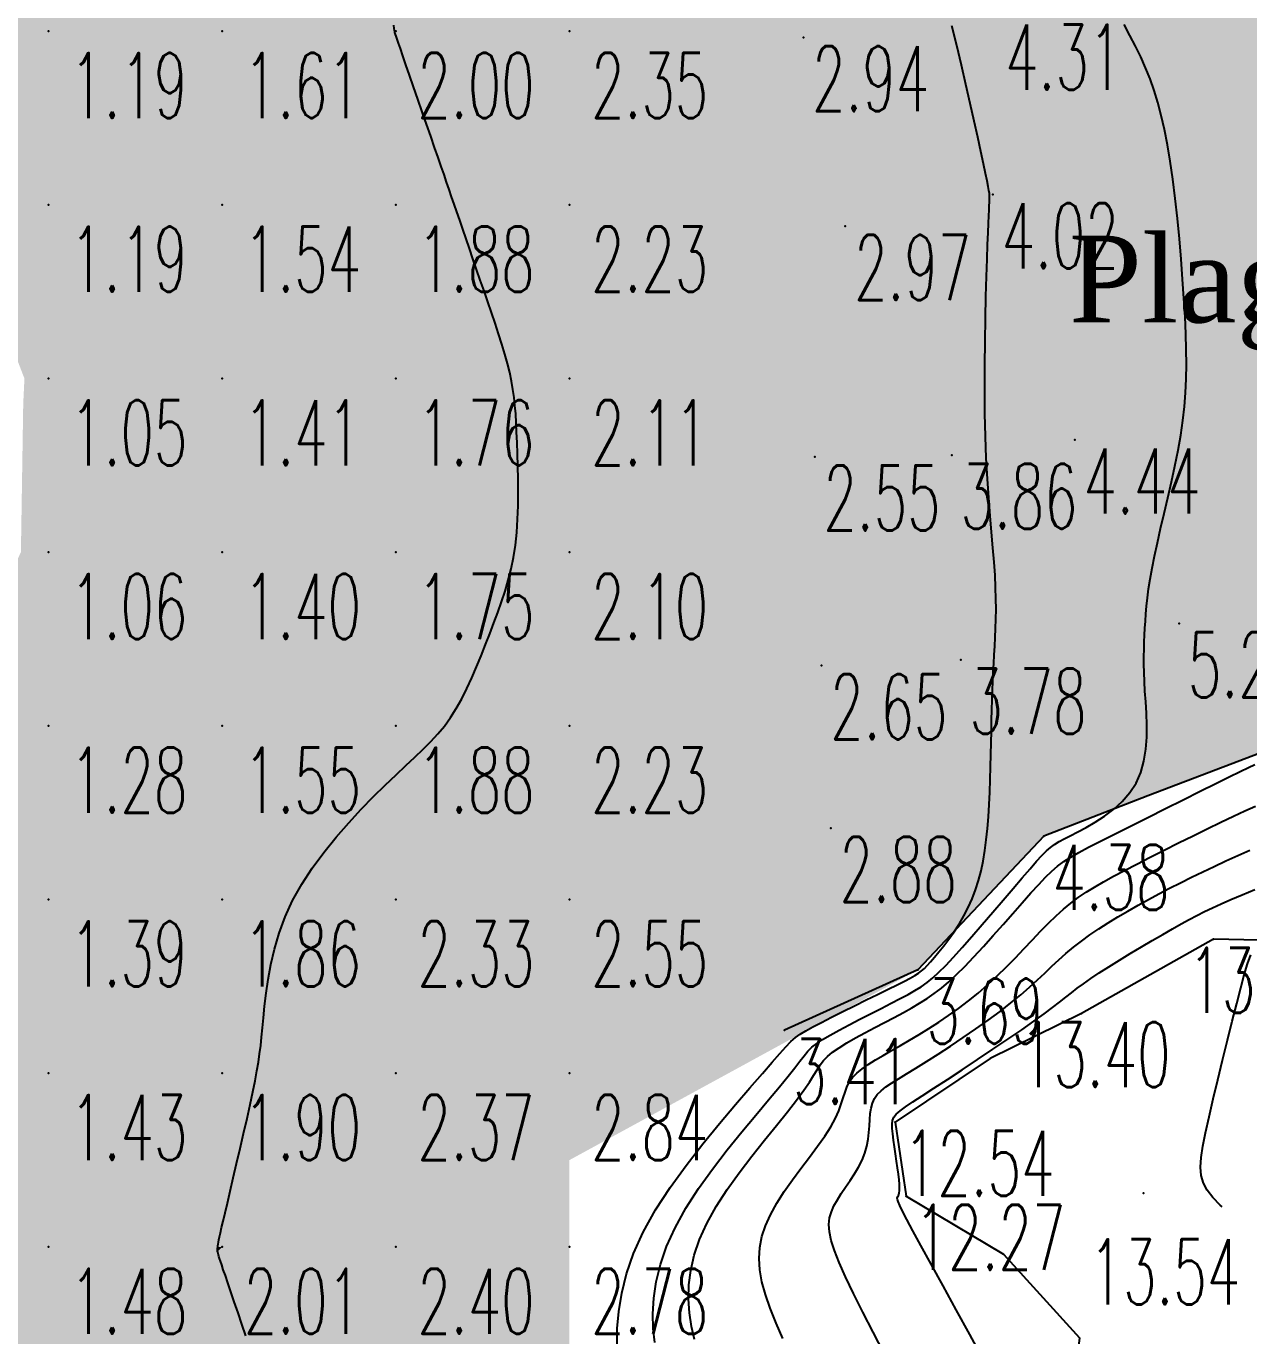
# Model space of a CAD drawing. Header units: millimetres. Extents: x 88261 to 90953, y 390274 to 392322.
# Drawn here: x 90349 to 90419.4, y 391692.1 to 391767.5 of the extents above; entities that cross this region are included whole.
import ezdxf
from ezdxf.enums import TextEntityAlignment as Align

# ---------------------------------------------------------------- set-up
doc = ezdxf.new("R2010")
doc.units = ezdxf.units.MM
doc.header["$LTSCALE"] = 25
doc.linetypes.add('DOT', pattern=[6.35, 0, -6.35])
for name, color, linetype in [('CN_01_00', 42, 'Continuous'), ('CN_02_00', 16, 'Continuous'), ('CN_03_00', 7, 'Continuous'), ('COTEAlt', 7, 'Continuous'), ('HSABLHUMIDE', 24, 'DOT'), ('TN_COLORIAGE', 7, 'Continuous'), ('TopoAlt', 7, 'Continuous'), ('TOPOJIS', 7, 'Continuous')]:
    doc.layers.add(name, color=color, linetype=linetype)
doc.styles.add('Romans 1.0', font='Romans.shx', dxfattribs={"width": 0.99, "height": 1})
doc.styles.add('Simplex 1.0', font='Simplex.shx', dxfattribs={"width": 0.99, "height": 2.5})
doc.styles.get("Standard").update_dxf_attribs({"font": 'times.ttf'})

# ---------------------------------------------------------------- blocks, each defined once
blk = doc.blocks.new('TCPOINT')
at = {"color": 0}
blk.add_point((0, 0), dxfattribs=at)
at = {"layer": 'TopoAlt', "style": 'Romans 1.0', "width": 0.99}
blk.add_attdef('ALT', text='', height=200, dxfattribs=at).set_placement((0.5, -0.5), align=Align.TOP_LEFT)
blk = doc.blocks.new('COTE')
at = {"color": 0}
blk.add_point((0, 0), dxfattribs=at)
at = {"layer": 'COTEAlt'}
blk.add_attdef('ALT', text='', height=3.75, dxfattribs=at).set_placement((1.25, -1.25), align=Align.TOP_LEFT)

msp = doc.modelspace()

# ---------------------------------------------------------------- hatches: boundary and pattern name
at = {"layer": 'HSABLHUMIDE', "ltscale": 2}
h = msp.add_hatch(dxfattribs=at)
h.set_pattern_fill('AR-SAND', color=41, scale=0.05, style=0)
h.set_pattern_definition([(37.5, (-0.35, -2.46), (-0.080001565, 2.447066187), [0, -1.9304, 0, -2.159, 0, -2.06375]), (7.5, (-0.35, -2.46), (2.247616416, 3.584125503), [0, -1.0414, 0, -1.7399, 0, -0.66675]), (327.5, (-1.912, -2.46), (3.954961851, 0.007185923), [0, -0.635, 0, -2.286, 0, -2.9845]), (317.5, (-1.912, -2.46), (3.817782262, 1.114646616), [0, -0.3175, 0, -1.4986, 0, -1.7145])])
h.paths.add_polyline_path([(90380.249, 391755.861), (90380.249, 391747.239), (90380.249, 391735.257), (90380.249, 391727.239), (90380.249, 391717.239), (90380.249, 391708.062), (90380.249, 391702.239), (90400.311, 391713.191), (90407.563, 391720.89), (90420.065, 391725.691), (90429.88, 391735.011), (90432.855, 391745.326), (90434.362, 391755.23), (90433.18, 391765.399), (90430.489, 391773.083), (90427.55, 391780.005), (90416.625, 391794.889), (90409.82, 391800.503), (90401.519, 391803.238), (90396.252, 391799.088), (90391.522, 391796.465), (90370.249, 391777.239), (90380.249, 391777.239), (90380.249, 391769.059)])

# ---------------------------------------------------------------- linework, layer by layer
at = {"color": 124, "flags": 128}
for points, elevation in [([(90416.309, 391805.503), (90423.262, 391801.447), (90430.261, 391791.281), (90435.292, 391783.237), (90436.47, 391772.512), (90437.99, 391763.465), (90439.847, 391752.242), (90440.618, 391747.656), (90445.171, 391744.112), (90443.985, 391736.62), (90440.834, 391729.427), (90436.333, 391724.256), (90430.619, 391717.736), (90428.719, 391714.704), (90417.342, 391714.964), (90409.743, 391710.69), (90404.474, 391708.094), (90399.014, 391704.428), (90399.64, 391700.166), (90405.253, 391696.827)], 14.289), ([(90401.519, 391803.238), (90409.82, 391800.503), (90416.625, 391794.889), (90421.72, 391787.805), (90427.55, 391780.005), (90430.489, 391773.083), (90433.18, 391765.399), (90434.362, 391755.23), (90432.855, 391745.326), (90429.88, 391735.011), (90420.065, 391725.691), (90413.56, 391723.22), (90407.563, 391720.89), (90400.311, 391713.191), (90392.637, 391709.715)], 4.996), ([(90405.253, 391696.827), (90409.633, 391692.008), (90409.633, 391692.008), (90408.731, 391684.484), (90410.287, 391679.911), (90416.035, 391679.672), (90420.695, 391681.835), (90424.69, 391683.347), (90434.178, 391686.065), (90442.216, 391680.546), (90448.321, 391675.593), (90452.944, 391667.944), (90456.916, 391662.728), (90462.68, 391657.18), (90467.831, 391651.37), (90472.447, 391645.217), (90476.415, 391639.698), (90480.422, 391633.048)], 12.474)]:
    msp.add_lwpolyline(points, dxfattribs=dict(at, elevation=elevation))
at = {"layer": 'CN_01_00', "flags": 128}
for points, elevation in [([(90382.997, 391691.642), (90383.007, 391692.543), (90383.088, 391693.522), (90383.26, 391694.574), (90383.54, 391695.692), (90383.949, 391696.869), (90384.504, 391698.097), (90385.214, 391699.368), (90386.048, 391700.656), (90386.966, 391701.934), (90387.926, 391703.175), (90388.887, 391704.351), (90389.808, 391705.435), (90390.649, 391706.4), (90391.367, 391707.218), (90391.936, 391707.87), (90392.376, 391708.376), (90392.723, 391708.763), (90393.011, 391709.061), (90393.274, 391709.296), (90393.547, 391709.497), (90393.864, 391709.692), (90394.261, 391709.909), (90394.761, 391710.17), (90395.347, 391710.469), (90395.991, 391710.792), (90396.666, 391711.127), (90397.344, 391711.462), (90397.997, 391711.784), (90398.599, 391712.08), (90399.121, 391712.337), (90399.543, 391712.547), (90399.876, 391712.719), (90400.139, 391712.865), (90400.35, 391712.998), (90400.528, 391713.132), (90400.691, 391713.279), (90400.858, 391713.451), (90401.047, 391713.663), (90401.273, 391713.924), (90401.53, 391714.231), (90401.809, 391714.58), (90402.102, 391714.967), (90402.399, 391715.385), (90402.691, 391715.831), (90402.969, 391716.3), (90403.224, 391716.786), (90403.449, 391717.286), (90403.644, 391717.801), (90403.811, 391718.334), (90403.954, 391718.886), (90404.073, 391719.459), (90404.173, 391720.056), (90404.256, 391720.68), (90404.323, 391721.332), (90404.377, 391722.012), (90404.421, 391722.715), (90404.455, 391723.432), (90404.482, 391724.154), (90404.503, 391724.875), (90404.52, 391725.584), (90404.535, 391726.274), (90404.549, 391726.938), (90404.565, 391727.567), (90404.582, 391728.166), (90404.6, 391728.737), (90404.619, 391729.285), (90404.64, 391729.815), (90404.663, 391730.33), (90404.688, 391730.834), (90404.714, 391731.333), (90404.742, 391731.829), (90404.769, 391732.332), (90404.793, 391732.848), (90404.81, 391733.386), (90404.818, 391733.953), (90404.815, 391734.558), (90404.797, 391735.207), (90404.762, 391735.909), (90404.709, 391736.67), (90404.64, 391737.495), (90404.562, 391738.385), (90404.48, 391739.343), (90404.398, 391740.371), (90404.322, 391741.472), (90404.256, 391742.648), (90404.207, 391743.902), (90404.178, 391745.23), (90404.166, 391746.607), (90404.17, 391748), (90404.185, 391749.379), (90404.21, 391750.711), (90404.24, 391751.965), (90404.272, 391753.109), (90404.304, 391754.112), (90404.334, 391754.951), (90404.359, 391755.635), (90404.382, 391756.183), (90404.401, 391756.613), (90404.417, 391756.943), (90404.43, 391757.193), (90404.44, 391757.381), (90404.447, 391757.524), (90404.451, 391757.643), (90404.448, 391757.758), (90404.436, 391757.891), (90404.409, 391758.065), (90404.365, 391758.301), (90404.3, 391758.622), (90404.21, 391759.049), (90404.091, 391759.605), (90403.941, 391760.304), (90403.762, 391761.132), (90403.558, 391762.065), (90403.332, 391763.083), (90403.088, 391764.162), (90402.829, 391765.282), (90402.558, 391766.418), (90402.28, 391767.55)], 4), ([(90387.463, 391691.91), (90387.289, 391692.664), (90387.169, 391693.438), (90387.115, 391694.232), (90387.135, 391695.05), (90387.24, 391695.893), (90387.439, 391696.764), (90387.744, 391697.665), (90388.164, 391698.598), (90388.703, 391699.561), (90389.335, 391700.54), (90390.029, 391701.516), (90390.755, 391702.469), (90391.479, 391703.383), (90392.172, 391704.236), (90392.801, 391705.012), (90393.335, 391705.69), (90393.753, 391706.259), (90394.071, 391706.73), (90394.316, 391707.119), (90394.517, 391707.444), (90394.699, 391707.723), (90394.89, 391707.971), (90395.117, 391708.207), (90395.407, 391708.448), (90395.78, 391708.707), (90396.225, 391708.983), (90396.727, 391709.271), (90397.268, 391709.568), (90397.831, 391709.867), (90398.399, 391710.165), (90398.955, 391710.457), (90399.482, 391710.738), (90399.967, 391711.006), (90400.418, 391711.269), (90400.846, 391711.54), (90401.261, 391711.828), (90401.675, 391712.147), (90402.1, 391712.506), (90402.546, 391712.917), (90403.024, 391713.391), (90403.543, 391713.934), (90404.092, 391714.532), (90404.659, 391715.164), (90405.229, 391715.808), (90405.789, 391716.446), (90406.326, 391717.056), (90406.826, 391717.619), (90407.276, 391718.113), (90407.669, 391718.525), (90408.024, 391718.869), (90408.368, 391719.163), (90408.727, 391719.429), (90409.127, 391719.686), (90409.594, 391719.953), (90410.154, 391720.251), (90410.834, 391720.599), (90411.649, 391721.011), (90412.571, 391721.475), (90413.563, 391721.972), (90414.588, 391722.484), (90415.606, 391722.99), (90416.58, 391723.474), (90417.473, 391723.916), (90418.246, 391724.298), (90418.871, 391724.605), (90419.358, 391724.843), (90419.725, 391725.021)], 6), ([(90392.544, 391691.961), (90392.148, 391692.861), (90391.807, 391693.712), (90391.537, 391694.5), (90391.341, 391695.233), (90391.222, 391695.922), (90391.181, 391696.578), (90391.219, 391697.212), (90391.338, 391697.836), (90391.54, 391698.461), (90391.825, 391699.098), (90392.191, 391699.754), (90392.621, 391700.424), (90393.093, 391701.098), (90393.583, 391701.764), (90394.072, 391702.414), (90394.536, 391703.037), (90394.954, 391703.623), (90395.303, 391704.163), (90395.569, 391704.649), (90395.765, 391705.084), (90395.909, 391705.475), (90396.022, 391705.828), (90396.124, 391706.15), (90396.233, 391706.446), (90396.369, 391706.723), (90396.553, 391706.987), (90396.798, 391707.244), (90397.104, 391707.497), (90397.464, 391707.751), (90397.87, 391708.008), (90398.318, 391708.272), (90398.8, 391708.546), (90399.311, 391708.834), (90399.843, 391709.139), (90400.391, 391709.463), (90400.951, 391709.808), (90401.518, 391710.174), (90402.091, 391710.561), (90402.664, 391710.972), (90403.234, 391711.404), (90403.798, 391711.861), (90404.351, 391712.341), (90404.892, 391712.843), (90405.418, 391713.362), (90405.931, 391713.887), (90406.429, 391714.41), (90406.913, 391714.922), (90407.382, 391715.414), (90407.836, 391715.878), (90408.275, 391716.305), (90408.701, 391716.689), (90409.123, 391717.036), (90409.553, 391717.358), (90410.002, 391717.663), (90410.481, 391717.962), (90411.002, 391718.264), (90411.576, 391718.58), (90412.216, 391718.919), (90412.926, 391719.288), (90413.695, 391719.682), (90414.503, 391720.09), (90415.332, 391720.504), (90416.164, 391720.915), (90416.98, 391721.314), (90417.763, 391721.69), (90418.494, 391722.036), (90419.157, 391722.344), (90419.756, 391722.617)], 8), ([(90404.084, 391690.773), (90403.301, 391692.2), (90402.517, 391693.625), (90401.767, 391694.992), (90401.082, 391696.242), (90400.496, 391697.316), (90400.033, 391698.172), (90399.685, 391698.824), (90399.438, 391699.302), (90399.274, 391699.634), (90399.179, 391699.85), (90399.136, 391699.981), (90399.13, 391700.053), (90399.146, 391700.098), (90399.169, 391700.141), (90399.194, 391700.193), (90399.219, 391700.261), (90399.241, 391700.353), (90399.257, 391700.477), (90399.264, 391700.639), (90399.258, 391700.847), (90399.239, 391701.109), (90399.202, 391701.428), (90399.153, 391701.792), (90399.095, 391702.187), (90399.034, 391702.596), (90398.974, 391703.003), (90398.919, 391703.394), (90398.874, 391703.753), (90398.845, 391704.064), (90398.836, 391704.317), (90398.862, 391704.526), (90398.936, 391704.71), (90399.075, 391704.889), (90399.292, 391705.082), (90399.603, 391705.309), (90400.023, 391705.589), (90400.565, 391705.94), (90401.238, 391706.377), (90402.015, 391706.884), (90402.864, 391707.442), (90403.75, 391708.027), (90404.641, 391708.621), (90405.502, 391709.202), (90406.302, 391709.748), (90407.005, 391710.24), (90407.589, 391710.661), (90408.071, 391711.021), (90408.476, 391711.333), (90408.83, 391711.613), (90409.161, 391711.874), (90409.495, 391712.13), (90409.857, 391712.398), (90410.274, 391712.689), (90410.766, 391713.016), (90411.321, 391713.372), (90411.922, 391713.747), (90412.55, 391714.131), (90413.188, 391714.514), (90413.817, 391714.886), (90414.42, 391715.237), (90414.978, 391715.558), (90415.481, 391715.842), (90415.941, 391716.094), (90416.381, 391716.326), (90416.82, 391716.546), (90417.28, 391716.765), (90417.78, 391716.993), (90418.343, 391717.239), (90418.989, 391717.513), (90419.73, 391717.823)], 12), ([(90417.839, 391699.553), (90417.732, 391699.65), (90417.302, 391700.093), (90416.983, 391700.507), (90416.766, 391700.918), (90416.642, 391701.35), (90416.601, 391701.83), (90416.635, 391702.384), (90416.734, 391703.037), (90416.888, 391703.814), (90417.089, 391704.731), (90417.325, 391705.76), (90417.588, 391706.864), (90417.865, 391708.003), (90418.147, 391709.14), (90418.423, 391710.236), (90418.683, 391711.254), (90418.916, 391712.155), (90419.116, 391712.911), (90419.301, 391713.535), (90419.491, 391714.051)], 14)]:
    msp.add_lwpolyline(points, dxfattribs=dict(at, elevation=elevation))
at = {"layer": 'CN_02_00', "flags": 128}
for points, elevation in [([(90385.165, 391691.746), (90385.083, 391692.54), (90385.061, 391693.387), (90385.111, 391694.286), (90385.25, 391695.234), (90385.49, 391696.228), (90385.847, 391697.267), (90386.334, 391698.347), (90386.958, 391699.464), (90387.692, 391700.598), (90388.498, 391701.725), (90389.34, 391702.822), (90390.183, 391703.867), (90390.99, 391704.836), (90391.725, 391705.706), (90392.351, 391706.454), (90392.844, 391707.065), (90393.223, 391707.553), (90393.52, 391707.941), (90393.764, 391708.252), (90393.986, 391708.509), (90394.218, 391708.734), (90394.491, 391708.95), (90394.834, 391709.179), (90395.27, 391709.439), (90395.786, 391709.726), (90396.359, 391710.032), (90396.967, 391710.348), (90397.587, 391710.665), (90398.198, 391710.975), (90398.777, 391711.268), (90399.301, 391711.537), (90399.756, 391711.777), (90400.152, 391712), (90400.51, 391712.223), (90400.846, 391712.462), (90401.181, 391712.734), (90401.533, 391713.056), (90401.92, 391713.445), (90402.361, 391713.916), (90402.869, 391714.48), (90403.429, 391715.117), (90404.022, 391715.802), (90404.628, 391716.508), (90405.227, 391717.208), (90405.797, 391717.877), (90406.321, 391718.489), (90406.776, 391719.017), (90407.15, 391719.442), (90407.458, 391719.777), (90407.721, 391720.039), (90407.959, 391720.247), (90408.194, 391720.42), (90408.447, 391720.577), (90408.74, 391720.737), (90409.094, 391720.917), (90409.522, 391721.135), (90410.009, 391721.395), (90410.533, 391721.699), (90411.069, 391722.049), (90411.597, 391722.447), (90412.091, 391722.896), (90412.531, 391723.396), (90412.892, 391723.951), (90413.159, 391724.56), (90413.339, 391725.211), (90413.447, 391725.891), (90413.496, 391726.585), (90413.502, 391727.281), (90413.477, 391727.964), (90413.437, 391728.62), (90413.396, 391729.235), (90413.365, 391729.799), (90413.346, 391730.317), (90413.337, 391730.795), (90413.336, 391731.242), (90413.343, 391731.665), (90413.357, 391732.072), (90413.375, 391732.47), (90413.396, 391732.868), (90413.42, 391733.272), (90413.45, 391733.692), (90413.489, 391734.136), (90413.54, 391734.612), (90413.608, 391735.129), (90413.696, 391735.696), (90413.807, 391736.321), (90413.944, 391737.013), (90414.111, 391737.776), (90414.3, 391738.6), (90414.503, 391739.469), (90414.712, 391740.369), (90414.921, 391741.285), (90415.119, 391742.203), (90415.3, 391743.106), (90415.456, 391743.981), (90415.58, 391744.817), (90415.672, 391745.626), (90415.736, 391746.423), (90415.773, 391747.224), (90415.786, 391748.046), (90415.777, 391748.903), (90415.748, 391749.811), (90415.703, 391750.788), (90415.642, 391751.841), (90415.567, 391752.957), (90415.479, 391754.113), (90415.377, 391755.288), (90415.263, 391756.46), (90415.137, 391757.608), (90415, 391758.711), (90414.852, 391759.747), (90414.694, 391760.699), (90414.523, 391761.574), (90414.339, 391762.38), (90414.14, 391763.129), (90413.923, 391763.831), (90413.687, 391764.497), (90413.43, 391765.136), (90413.15, 391765.759), (90412.848, 391766.377), (90412.527, 391766.997), (90412.193, 391767.629)], 5), ([(90398.365, 391691.138), (90397.748, 391692.326), (90397.156, 391693.477), (90396.615, 391694.552), (90396.151, 391695.514), (90395.785, 391696.336), (90395.513, 391697.029), (90395.33, 391697.612), (90395.228, 391698.106), (90395.199, 391698.531), (90395.237, 391698.908), (90395.335, 391699.257), (90395.485, 391699.598), (90395.68, 391699.948), (90395.908, 391700.309), (90396.156, 391700.679), (90396.412, 391701.059), (90396.664, 391701.445), (90396.9, 391701.838), (90397.106, 391702.235), (90397.271, 391702.636), (90397.386, 391703.038), (90397.459, 391703.438), (90397.502, 391703.831), (90397.528, 391704.212), (90397.549, 391704.576), (90397.576, 391704.92), (90397.622, 391705.238), (90397.699, 391705.525), (90397.817, 391705.78), (90397.983, 391706.012), (90398.2, 391706.231), (90398.473, 391706.449), (90398.805, 391706.677), (90399.202, 391706.928), (90399.667, 391707.211), (90400.204, 391707.539), (90400.814, 391707.92), (90401.483, 391708.346), (90402.191, 391708.808), (90402.92, 391709.294), (90403.652, 391709.796), (90404.368, 391710.303), (90405.05, 391710.804), (90405.678, 391711.29), (90406.241, 391711.752), (90406.745, 391712.191), (90407.203, 391712.61), (90407.63, 391713.011), (90408.037, 391713.398), (90408.438, 391713.772), (90408.847, 391714.138), (90409.275, 391714.497), (90409.734, 391714.852), (90410.222, 391715.204), (90410.737, 391715.552), (90411.276, 391715.897), (90411.834, 391716.238), (90412.41, 391716.575), (90412.998, 391716.909), (90413.597, 391717.239), (90414.203, 391717.565), (90414.818, 391717.888), (90415.442, 391718.208), (90416.076, 391718.525), (90416.722, 391718.84), (90417.38, 391719.153), (90418.053, 391719.464), (90418.741, 391719.774), (90419.444, 391720.083)], 10)]:
    msp.add_lwpolyline(points, dxfattribs=dict(at, elevation=elevation))
at = {"layer": 'CN_03_00', "elevation": 2, "flags": 128}
msp.add_lwpolyline([(90361.624, 391692.12), (90361.394, 391692.791), (90361.168, 391693.452), (90360.952, 391694.081), (90360.754, 391694.66), (90360.58, 391695.167), (90360.436, 391695.589), (90360.319, 391695.931), (90360.226, 391696.202), (90360.155, 391696.414), (90360.102, 391696.576), (90360.063, 391696.698), (90360.035, 391696.792), (90360.016, 391696.867), (90360.001, 391696.933), (90359.991, 391696.992), (90359.985, 391697.05), (90359.984, 391697.108), (90359.987, 391697.17), (90359.994, 391697.238), (90360.006, 391697.316), (90360.021, 391697.407), (90360.041, 391697.515), (90360.069, 391697.651), (90360.106, 391697.828), (90360.157, 391698.058), (90360.223, 391698.354), (90360.309, 391698.729), (90360.417, 391699.195), (90360.551, 391699.764), (90360.711, 391700.442), (90360.892, 391701.21), (90361.087, 391702.039), (90361.289, 391702.904), (90361.49, 391703.776), (90361.684, 391704.629), (90361.863, 391705.436), (90362.02, 391706.17), (90362.15, 391706.812), (90362.255, 391707.377), (90362.341, 391707.888), (90362.411, 391708.367), (90362.47, 391708.839), (90362.524, 391709.326), (90362.576, 391709.851), (90362.631, 391710.438), (90362.695, 391711.103), (90362.779, 391711.842), (90362.893, 391712.643), (90363.048, 391713.494), (90363.257, 391714.386), (90363.529, 391715.306), (90363.877, 391716.243), (90364.311, 391717.187), (90364.839, 391718.126), (90365.444, 391719.052), (90366.109, 391719.955), (90366.814, 391720.828), (90367.539, 391721.66), (90368.266, 391722.444), (90368.975, 391723.171), (90369.647, 391723.832), (90370.266, 391724.422), (90370.834, 391724.952), (90371.354, 391725.438), (90371.831, 391725.894), (90372.271, 391726.334), (90372.676, 391726.775), (90373.053, 391727.23), (90373.405, 391727.715), (90373.737, 391728.241), (90374.051, 391728.803), (90374.348, 391729.396), (90374.632, 391730.011), (90374.902, 391730.642), (90375.162, 391731.279), (90375.414, 391731.918), (90375.658, 391732.549), (90375.896, 391733.167), (90376.126, 391733.778), (90376.344, 391734.388), (90376.547, 391735.003), (90376.731, 391735.629), (90376.894, 391736.274), (90377.031, 391736.943), (90377.14, 391737.644), (90377.219, 391738.38), (90377.27, 391739.141), (90377.298, 391739.915), (90377.306, 391740.69), (90377.3, 391741.453), (90377.283, 391742.192), (90377.26, 391742.895), (90377.235, 391743.548), (90377.211, 391744.145), (90377.185, 391744.691), (90377.155, 391745.2), (90377.116, 391745.682), (90377.066, 391746.149), (90377.001, 391746.613), (90376.917, 391747.086), (90376.81, 391747.578), (90376.68, 391748.1), (90376.527, 391748.649), (90376.355, 391749.222), (90376.168, 391749.814), (90375.969, 391750.42), (90375.761, 391751.037), (90375.547, 391751.66), (90375.332, 391752.286), (90375.117, 391752.909), (90374.905, 391753.525), (90374.697, 391754.131), (90374.494, 391754.721), (90374.299, 391755.291), (90374.112, 391755.836), (90373.935, 391756.353), (90373.769, 391756.837), (90373.614, 391757.285), (90373.468, 391757.71), (90373.325, 391758.125), (90373.18, 391758.544), (90373.029, 391758.982), (90372.866, 391759.451), (90372.688, 391759.967), (90372.488, 391760.543), (90372.265, 391761.186), (90372.025, 391761.881), (90371.774, 391762.603), (90371.522, 391763.331), (90371.277, 391764.04), (90371.045, 391764.707), (90370.836, 391765.31), (90370.658, 391765.826), (90370.515, 391766.237), (90370.406, 391766.551), (90370.327, 391766.782), (90370.271, 391766.943), (90370.235, 391767.048), (90370.214, 391767.11), (90370.202, 391767.143), (90370.197, 391767.16), (90370.192, 391767.177), (90370.187, 391767.21), (90370.178, 391767.275), (90370.164, 391767.392), (90370.142, 391767.577)], dxfattribs=at)
at = {"layer": 'TN_COLORIAGE', "color": 71}
for points in [[(90344.476, 391767.239, 1.355), (90343.017, 391770.008, 1.355), (90350.249, 391767.239, 1.355), (90350.249, 391777.239, 1.355)], [(90360.249, 391777.239, 1.186), (90350.249, 391777.239, 1.186), (90350.249, 391767.239, 1.186)], [(90360.249, 391767.239, 1.186), (90360.249, 391777.239, 1.186), (90350.249, 391767.239, 1.186)], [(90360.249, 391767.239, 2), (90369.194, 391776.185, 2), (90360.249, 391777.239, 2), (90368.843, 391777.239, 2)], [(90369.194, 391776.185, 1.612), (90370.177, 391767.239, 1.612), (90360.249, 391767.239, 1.612)], [(90344.476, 391767.239, 1.186), (90344.867, 391761.857, 1.186), (90350.249, 391767.239, 1.186)], [(90344.867, 391761.857, 1.188), (90344.835, 391757.239, 1.188), (90350.249, 391767.239, 1.188), (90350.249, 391757.239, 1.188)], [(90350.249, 391757.239, 1.612), (90360.249, 391757.239, 1.612), (90360.249, 391767.239, 1.612)], [(90350.249, 391757.239, 1.186), (90360.249, 391767.239, 1.186), (90350.249, 391767.239, 1.186)], [(90360.249, 391757.239, 2), (90370.189, 391767.179, 2), (90360.249, 391767.239, 2), (90370.177, 391767.239, 2)], [(90360.249, 391757.239, 2), (90370.189, 391767.179, 2), (90370.249, 391757.239, 2), (90370.249, 391767.006, 2)], [(90372.762, 391759.753, 1.882), (90370.249, 391767.006, 1.882), (90370.249, 391757.239, 1.882)], [(90372.762, 391759.753, 1.882), (90373.633, 391757.239, 1.882), (90370.249, 391757.239, 1.882)], [(90344.835, 391757.239, 1.188), (90346.467, 391753.458, 1.188), (90350.249, 391757.239, 1.188)], [(90348.865, 391747.239, 1.188), (90346.467, 391753.458, 1.188), (90350.249, 391747.239, 1.188), (90350.249, 391757.239, 1.188)], [(90350.249, 391747.239, 1.535), (90360.249, 391747.239, 1.535), (90360.249, 391757.239, 1.535)], [(90350.249, 391747.239, 1.188), (90360.249, 391757.239, 1.188), (90350.249, 391757.239, 1.188)], [(90360.249, 391757.239, 1.882), (90360.249, 391747.239, 1.882), (90370.249, 391757.239, 1.882)], [(90360.249, 391747.239, 1.882), (90370.249, 391747.239, 1.882), (90370.249, 391757.239, 1.882)], [(90370.249, 391747.239, 2), (90375.318, 391752.309, 2), (90370.249, 391757.239, 2), (90373.633, 391757.239, 2)], [(90375.318, 391752.309, 1.764), (90377.083, 391747.239, 1.764), (90370.249, 391747.239, 1.764)], [(90348.796, 391745.786, 1.055), (90348.662, 391737.239, 1.055), (90350.249, 391747.239, 1.055), (90350.249, 391737.239, 1.055)], [(90348.796, 391745.786, 1.05), (90348.865, 391747.239, 1.05), (90350.249, 391747.239, 1.05)], [(90350.249, 391737.239, 1.05), (90360.249, 391747.239, 1.05), (90350.249, 391747.239, 1.05)], [(90350.249, 391737.239, 1.408), (90360.249, 391737.239, 1.408), (90360.249, 391747.239, 1.408)], [(90360.249, 391737.239, 1.764), (90370.249, 391737.239, 1.764), (90370.249, 391747.239, 1.764)], [(90360.249, 391747.239, 1.764), (90360.249, 391737.239, 1.764), (90370.249, 391747.239, 1.764)], [(90370.249, 391737.239, 2), (90377.212, 391744.203, 2), (90370.249, 391747.239, 2), (90377.083, 391747.239, 2)], [(90377.212, 391744.203, 1.749), (90377.479, 391737.239, 1.749), (90370.249, 391737.239, 1.749)], [(90347.173, 391734.164, 1.281), (90343.311, 391727.239, 1.281), (90350.249, 391737.239, 1.281), (90350.249, 391727.239, 1.281)], [(90347.173, 391734.164, 1.055), (90348.662, 391737.239, 1.055), (90350.249, 391737.239, 1.055)], [(90350.249, 391727.239, 1.402), (90360.249, 391727.239, 1.402), (90360.249, 391737.239, 1.402)], [(90350.249, 391727.239, 1.055), (90360.249, 391737.239, 1.055), (90350.249, 391737.239, 1.055)], [(90360.249, 391727.239, 1.749), (90370.249, 391727.239, 1.749), (90370.249, 391737.239, 1.749)], [(90360.249, 391737.239, 1.749), (90360.249, 391727.239, 1.749), (90370.249, 391737.239, 1.749)], [(90370.249, 391737.239, 2), (90377.479, 391737.239, 2), (90370.249, 391727.239, 2), (90375.713, 391732.703, 2)], [(90373.617, 391727.239, 1.884), (90375.713, 391732.703, 1.884), (90370.249, 391727.239, 1.884)], [(90342.466, 391719.457, 1.389), (90341.955, 391717.239, 1.389), (90350.249, 391727.239, 1.389), (90350.249, 391717.239, 1.389)], [(90342.466, 391719.457, 1.281), (90343.311, 391727.239, 1.281), (90350.249, 391727.239, 1.281)], [(90350.249, 391717.239, 1.552), (90360.249, 391717.239, 1.552), (90360.249, 391727.239, 1.552)], [(90350.249, 391717.239, 1.281), (90360.249, 391727.239, 1.281), (90350.249, 391727.239, 1.281)], [(90360.249, 391717.239, 2), (90363.268, 391717.239, 2), (90370.249, 391727.239, 2), (90370.249, 391724.628, 2)], [(90360.249, 391727.239, 1.884), (90360.249, 391717.239, 1.884), (90370.249, 391727.239, 1.884)], [(90370.249, 391724.628, 1.884), (90373.617, 391727.239, 1.884), (90370.249, 391727.239, 1.884)], [(90341.097, 391708.088, 1.433), (90341.018, 391707.239, 1.433), (90350.249, 391717.239, 1.433), (90350.249, 391707.239, 1.433)], [(90341.097, 391708.088, 1.389), (90341.955, 391717.239, 1.389), (90350.249, 391717.239, 1.389)], [(90350.249, 391707.239, 1.858), (90360.249, 391707.239, 1.858), (90360.249, 391717.239, 1.858)], [(90350.249, 391707.239, 1.389), (90360.249, 391717.239, 1.389), (90350.249, 391717.239, 1.389)], [(90360.249, 391717.239, 2), (90363.268, 391717.239, 2), (90360.249, 391707.239, 2), (90362.547, 391709.537, 2)], [(90362.331, 391707.239, 1.902), (90362.547, 391709.537, 1.902), (90360.249, 391707.239, 1.902)], [(90340.261, 391697.252, 1.482), (90340.26, 391697.239, 1.482), (90350.249, 391707.239, 1.482), (90350.249, 391697.239, 1.482)], [(90340.261, 391697.252, 1.433), (90341.018, 391707.239, 1.433), (90350.249, 391707.239, 1.433)], [(90350.249, 391697.239, 2), (90359.978, 391697.239, 2), (90360.249, 391707.239, 2), (90360.249, 391698.526, 2)], [(90350.249, 391697.239, 1.433), (90360.249, 391707.239, 1.433), (90350.249, 391707.239, 1.433)], [(90362.331, 391707.239, 1.902), (90360.249, 391698.526, 1.902), (90360.249, 391707.239, 1.902)], [(90350.249, 391687.239, 1.122), (90350.249, 391697.239, 1.122), (90340.249, 391687.239, 1.122)], [(90340.249, 391697.195, 1.482), (90340.26, 391697.239, 1.482), (90340.249, 391687.239, 1.482), (90350.249, 391697.239, 1.482)], [(90350.249, 391697.239, 2), (90359.978, 391697.239, 2), (90350.249, 391687.239, 2), (90359.967, 391696.957, 2)], [(90350.249, 391687.239, 2), (90359.967, 391696.957, 2), (90360.249, 391687.239, 2), (90360.249, 391696.134, 2)], [(90362.518, 391689.509, 1.884), (90360.249, 391696.134, 1.884), (90360.249, 391687.239, 1.884)]]:
    msp.add_solid(points, dxfattribs=at)
at = {"layer": 'TN_COLORIAGE', "color": 61}
for points in [[(90370.177, 391767.239, 2.046), (90369.194, 391776.185, 2.046), (90370.249, 391767.239, 2.046), (90370.249, 391777.239, 2.046)], [(90380.249, 391767.239, 2.003), (90380.249, 391777.239, 2.003), (90370.249, 391767.239, 2.003)], [(90380.249, 391777.239, 2.003), (90370.249, 391777.239, 2.003), (90370.249, 391767.239, 2.003)], [(90370.177, 391767.239, 2.003), (90370.189, 391767.179, 2.003), (90370.249, 391767.239, 2.003)], [(90370.249, 391767.006, 2.003), (90370.189, 391767.179, 2.003), (90370.249, 391767.239, 2.003)], [(90370.249, 391767.006, 2.35), (90372.762, 391759.753, 2.35), (90370.249, 391767.239, 2.35), (90380.249, 391767.239, 2.35)], [(90373.633, 391757.239, 2.35), (90372.762, 391759.753, 2.35), (90380.249, 391757.239, 2.35), (90380.249, 391767.239, 2.35)], [(90373.633, 391757.239, 2.23), (90375.318, 391752.309, 2.23), (90380.249, 391757.239, 2.23)], [(90377.083, 391747.239, 2.23), (90375.318, 391752.309, 2.23), (90380.249, 391747.239, 2.23), (90380.249, 391757.239, 2.23)], [(90377.083, 391747.239, 2.109), (90377.212, 391744.203, 2.109), (90380.249, 391747.239, 2.109)], [(90377.479, 391737.239, 2.109), (90377.212, 391744.203, 2.109), (90380.249, 391737.239, 2.109), (90380.249, 391747.239, 2.109)], [(90375.713, 391732.703, 2.228), (90373.617, 391727.239, 2.228), (90380.249, 391737.239, 2.228), (90380.249, 391727.239, 2.228)], [(90375.713, 391732.703, 2.096), (90377.479, 391737.239, 2.096), (90380.249, 391737.239, 2.096)], [(90380.249, 391717.239, 2.328), (90380.249, 391727.239, 2.328), (90370.249, 391717.239, 2.328)], [(90373.617, 391727.239, 2.328), (90370.249, 391724.628, 2.328), (90380.249, 391727.239, 2.328), (90370.249, 391717.239, 2.328)], [(90370.249, 391724.628, 2.328), (90363.268, 391717.239, 2.328), (90370.249, 391717.239, 2.328)], [(90362.547, 391709.537, 2.371), (90362.331, 391707.239, 2.371), (90370.249, 391717.239, 2.371), (90370.249, 391707.239, 2.371)], [(90362.547, 391709.537, 2.328), (90363.268, 391717.239, 2.328), (90370.249, 391717.239, 2.328)], [(90380.249, 391707.239, 2.371), (90380.249, 391717.239, 2.371), (90370.249, 391707.239, 2.371)], [(90370.249, 391717.239, 2.547), (90370.249, 391707.239, 2.547), (90380.249, 391717.239, 2.547)], [(90360.249, 391697.239, 2.371), (90370.249, 391697.239, 2.371), (90370.249, 391707.239, 2.371)], [(90360.249, 391698.526, 2.371), (90362.331, 391707.239, 2.371), (90360.249, 391697.239, 2.371), (90370.249, 391707.239, 2.371)], [(90370.249, 391707.239, 2.841), (90370.249, 391697.239, 2.841), (90380.249, 391707.239, 2.841)], [(90380.249, 391697.239, 2.395), (90380.249, 391707.239, 2.395), (90370.249, 391697.239, 2.395)], [(90360.249, 391698.526, 2.014), (90359.978, 391697.239, 2.014), (90360.249, 391697.239, 2.014)], [(90360.249, 391696.134, 2.014), (90359.967, 391696.957, 2.014), (90360.249, 391697.239, 2.014)], [(90359.967, 391696.957, 2.014), (90359.978, 391697.239, 2.014), (90360.249, 391697.239, 2.014)], [(90360.249, 391696.134, 2.395), (90362.518, 391689.509, 2.395), (90360.249, 391697.239, 2.395), (90370.249, 391697.239, 2.395)], [(90363.296, 391687.239, 2.395), (90362.518, 391689.509, 2.395), (90370.249, 391687.239, 2.395), (90370.249, 391697.239, 2.395)], [(90380.249, 391687.239, 2.265), (90380.249, 391697.239, 2.265), (90370.249, 391687.239, 2.265)], [(90370.249, 391697.239, 2.776), (90370.249, 391687.239, 2.776), (90380.249, 391697.239, 2.776)]]:
    msp.add_solid(points, dxfattribs=at)

# ---------------------------------------------------------------- block references
at = {"layer": 'COTEAlt'}
ref = msp.add_blockref('COTE', (90350.249, 391767.239), dxfattribs=at)
ref.add_attrib('ALT', '1.19', dxfattribs={"height": 3.75, "style": 'Simplex 1.0', "width": 0.6}).set_placement((90351.499, 391765.989), align=Align.TOP_LEFT)
ref = msp.add_blockref('COTE', (90360.249, 391767.239), dxfattribs=at)
ref.add_attrib('ALT', '1.61', dxfattribs={"height": 3.75, "style": 'Simplex 1.0', "width": 0.6}).set_placement((90361.499, 391765.989), align=Align.TOP_LEFT)
ref = msp.add_blockref('COTE', (90370.249, 391767.239), dxfattribs=at)
ref.add_attrib('ALT', '2.00', dxfattribs={"height": 3.75, "style": 'Simplex 1.0', "width": 0.6}).set_placement((90371.499, 391765.989), align=Align.TOP_LEFT)
ref = msp.add_blockref('COTE', (90380.249, 391767.239), dxfattribs=at)
ref.add_attrib('ALT', '2.35', dxfattribs={"height": 3.75, "style": 'Simplex 1.0', "width": 0.6}).set_placement((90381.499, 391765.989), align=Align.TOP_LEFT)
ref = msp.add_blockref('COTE', (90350.249, 391757.239), dxfattribs=at)
ref.add_attrib('ALT', '1.19', dxfattribs={"height": 3.75, "style": 'Simplex 1.0', "width": 0.6}).set_placement((90351.499, 391755.989), align=Align.TOP_LEFT)
ref = msp.add_blockref('COTE', (90360.249, 391757.239), dxfattribs=at)
ref.add_attrib('ALT', '1.54', dxfattribs={"height": 3.75, "style": 'Simplex 1.0', "width": 0.6}).set_placement((90361.499, 391755.989), align=Align.TOP_LEFT)
ref = msp.add_blockref('COTE', (90370.249, 391757.239), dxfattribs=at)
ref.add_attrib('ALT', '1.88', dxfattribs={"height": 3.75, "style": 'Simplex 1.0', "width": 0.6}).set_placement((90371.499, 391755.989), align=Align.TOP_LEFT)
ref = msp.add_blockref('COTE', (90380.249, 391757.239), dxfattribs=at)
ref.add_attrib('ALT', '2.23', dxfattribs={"height": 3.75, "style": 'Simplex 1.0', "width": 0.6}).set_placement((90381.499, 391755.989), align=Align.TOP_LEFT)
ref = msp.add_blockref('COTE', (90350.249, 391747.239), dxfattribs=at)
ref.add_attrib('ALT', '1.05', dxfattribs={"height": 3.75, "style": 'Simplex 1.0', "width": 0.6}).set_placement((90351.499, 391745.989), align=Align.TOP_LEFT)
ref = msp.add_blockref('COTE', (90360.249, 391747.239), dxfattribs=at)
ref.add_attrib('ALT', '1.41', dxfattribs={"height": 3.75, "style": 'Simplex 1.0', "width": 0.6}).set_placement((90361.499, 391745.989), align=Align.TOP_LEFT)
ref = msp.add_blockref('COTE', (90370.249, 391747.239), dxfattribs=at)
ref.add_attrib('ALT', '1.76', dxfattribs={"height": 3.75, "style": 'Simplex 1.0', "width": 0.6}).set_placement((90371.499, 391745.989), align=Align.TOP_LEFT)
ref = msp.add_blockref('COTE', (90380.249, 391747.239), dxfattribs=at)
ref.add_attrib('ALT', '2.11', dxfattribs={"height": 3.75, "style": 'Simplex 1.0', "width": 0.6}).set_placement((90381.499, 391745.989), align=Align.TOP_LEFT)
ref = msp.add_blockref('COTE', (90350.249, 391737.239), dxfattribs=at)
ref.add_attrib('ALT', '1.06', dxfattribs={"height": 3.75, "style": 'Simplex 1.0', "width": 0.6}).set_placement((90351.499, 391735.989), align=Align.TOP_LEFT)
ref = msp.add_blockref('COTE', (90360.249, 391737.239), dxfattribs=at)
ref.add_attrib('ALT', '1.40', dxfattribs={"height": 3.75, "style": 'Simplex 1.0', "width": 0.6}).set_placement((90361.499, 391735.989), align=Align.TOP_LEFT)
ref = msp.add_blockref('COTE', (90370.249, 391737.239), dxfattribs=at)
ref.add_attrib('ALT', '1.75', dxfattribs={"height": 3.75, "style": 'Simplex 1.0', "width": 0.6}).set_placement((90371.499, 391735.989), align=Align.TOP_LEFT)
ref = msp.add_blockref('COTE', (90380.249, 391737.239), dxfattribs=at)
ref.add_attrib('ALT', '2.10', dxfattribs={"height": 3.75, "style": 'Simplex 1.0', "width": 0.6}).set_placement((90381.499, 391735.989), align=Align.TOP_LEFT)
ref = msp.add_blockref('COTE', (90350.249, 391727.239), dxfattribs=at)
ref.add_attrib('ALT', '1.28', dxfattribs={"height": 3.75, "style": 'Simplex 1.0', "width": 0.6}).set_placement((90351.499, 391725.989), align=Align.TOP_LEFT)
ref = msp.add_blockref('COTE', (90360.249, 391727.239), dxfattribs=at)
ref.add_attrib('ALT', '1.55', dxfattribs={"height": 3.75, "style": 'Simplex 1.0', "width": 0.6}).set_placement((90361.499, 391725.989), align=Align.TOP_LEFT)
ref = msp.add_blockref('COTE', (90370.249, 391727.239), dxfattribs=at)
ref.add_attrib('ALT', '1.88', dxfattribs={"height": 3.75, "style": 'Simplex 1.0', "width": 0.6}).set_placement((90371.499, 391725.989), align=Align.TOP_LEFT)
ref = msp.add_blockref('COTE', (90380.249, 391727.239), dxfattribs=at)
ref.add_attrib('ALT', '2.23', dxfattribs={"height": 3.75, "style": 'Simplex 1.0', "width": 0.6}).set_placement((90381.499, 391725.989), align=Align.TOP_LEFT)
ref = msp.add_blockref('COTE', (90350.249, 391717.239), dxfattribs=at)
ref.add_attrib('ALT', '1.39', dxfattribs={"height": 3.75, "style": 'Simplex 1.0', "width": 0.6}).set_placement((90351.499, 391715.989), align=Align.TOP_LEFT)
ref = msp.add_blockref('COTE', (90360.249, 391717.239), dxfattribs=at)
ref.add_attrib('ALT', '1.86', dxfattribs={"height": 3.75, "style": 'Simplex 1.0', "width": 0.6}).set_placement((90361.499, 391715.989), align=Align.TOP_LEFT)
ref = msp.add_blockref('COTE', (90370.249, 391717.239), dxfattribs=at)
ref.add_attrib('ALT', '2.33', dxfattribs={"height": 3.75, "style": 'Simplex 1.0', "width": 0.6}).set_placement((90371.499, 391715.989), align=Align.TOP_LEFT)
ref = msp.add_blockref('COTE', (90380.249, 391717.239), dxfattribs=at)
ref.add_attrib('ALT', '2.55', dxfattribs={"height": 3.75, "style": 'Simplex 1.0', "width": 0.6}).set_placement((90381.499, 391715.989), align=Align.TOP_LEFT)
ref = msp.add_blockref('COTE', (90350.249, 391707.239), dxfattribs=at)
ref.add_attrib('ALT', '1.43', dxfattribs={"height": 3.75, "style": 'Simplex 1.0', "width": 0.6}).set_placement((90351.499, 391705.989), align=Align.TOP_LEFT)
ref = msp.add_blockref('COTE', (90360.249, 391707.239), dxfattribs=at)
ref.add_attrib('ALT', '1.90', dxfattribs={"height": 3.75, "style": 'Simplex 1.0', "width": 0.6}).set_placement((90361.499, 391705.989), align=Align.TOP_LEFT)
ref = msp.add_blockref('COTE', (90370.249, 391707.239), dxfattribs=at)
ref.add_attrib('ALT', '2.37', dxfattribs={"height": 3.75, "style": 'Simplex 1.0', "width": 0.6}).set_placement((90371.499, 391705.989), align=Align.TOP_LEFT)
ref = msp.add_blockref('COTE', (90380.249, 391707.239), dxfattribs=at)
ref.add_attrib('ALT', '2.84', dxfattribs={"height": 3.75, "style": 'Simplex 1.0', "width": 0.6}).set_placement((90381.499, 391705.989), align=Align.TOP_LEFT)
ref = msp.add_blockref('COTE', (90350.249, 391697.239), dxfattribs=at)
ref.add_attrib('ALT', '1.48', dxfattribs={"height": 3.75, "style": 'Simplex 1.0', "width": 0.6}).set_placement((90351.499, 391695.989), align=Align.TOP_LEFT)
ref = msp.add_blockref('COTE', (90360.249, 391697.239), dxfattribs=at)
ref.add_attrib('ALT', '2.01', dxfattribs={"height": 3.75, "style": 'Simplex 1.0', "width": 0.6}).set_placement((90361.499, 391695.989), align=Align.TOP_LEFT)
ref = msp.add_blockref('COTE', (90370.249, 391697.239), dxfattribs=at)
ref.add_attrib('ALT', '2.40', dxfattribs={"height": 3.75, "style": 'Simplex 1.0', "width": 0.6}).set_placement((90371.499, 391695.989), align=Align.TOP_LEFT)
ref = msp.add_blockref('COTE', (90380.249, 391697.239), dxfattribs=at)
ref.add_attrib('ALT', '2.78', dxfattribs={"height": 3.75, "style": 'Simplex 1.0', "width": 0.6}).set_placement((90381.499, 391695.989), align=Align.TOP_LEFT)
at = {"layer": 'TOPOJIS'}
ref = msp.add_blockref('TCPOINT', (90404.843, 391768.118, 4.312), dxfattribs=at)
ref.add_attrib('ALT', '4.31', dxfattribs={"layer": 'TopoAlt', "height": 3.75, "style": 'Romans 1.0', "width": 0.6}).set_placement((90405.343, 391767.618, 4.312), align=Align.TOP_LEFT)
ref = msp.add_blockref('TCPOINT', (90393.723, 391766.876, 2.939), dxfattribs=at)
ref.add_attrib('ALT', '2.94', dxfattribs={"layer": 'TopoAlt', "height": 3.75, "style": 'Romans 1.0', "width": 0.6}).set_placement((90394.223, 391766.376, 2.939), align=Align.TOP_LEFT)
ref = msp.add_blockref('TCPOINT', (90404.638, 391757.832, 4.018), dxfattribs=at)
ref.add_attrib('ALT', '4.02', dxfattribs={"layer": 'TopoAlt', "height": 3.75, "style": 'Romans 1.0', "width": 0.6}).set_placement((90405.138, 391757.332, 4.018), align=Align.TOP_LEFT)
ref = msp.add_blockref('TCPOINT', (90396.14, 391756.007, 2.973), dxfattribs=at)
ref.add_attrib('ALT', '2.97', dxfattribs={"layer": 'TopoAlt', "height": 3.75, "style": 'Romans 1.0', "width": 0.6}).set_placement((90396.64, 391755.507, 2.973), align=Align.TOP_LEFT)
ref = msp.add_blockref('TCPOINT', (90409.355, 391743.713, 4.439), dxfattribs=at)
ref.add_attrib('ALT', '4.44', dxfattribs={"layer": 'TopoAlt', "height": 3.75, "style": 'Romans 1.0', "width": 0.6}).set_placement((90409.855, 391743.213, 4.439), align=Align.TOP_LEFT)
ref = msp.add_blockref('TCPOINT', (90394.381, 391742.739, 2.546), dxfattribs=at)
ref.add_attrib('ALT', '2.55', dxfattribs={"layer": 'TopoAlt', "height": 3.75, "style": 'Romans 1.0', "width": 0.6}).set_placement((90394.881, 391742.239, 2.546), align=Align.TOP_LEFT)
ref = msp.add_blockref('TCPOINT', (90402.272, 391742.836, 3.857), dxfattribs=at)
ref.add_attrib('ALT', '3.86', dxfattribs={"layer": 'TopoAlt', "height": 3.75, "style": 'Romans 1.0', "width": 0.6}).set_placement((90402.772, 391742.336, 3.857), align=Align.TOP_LEFT)
ref = msp.add_blockref('TCPOINT', (90415.371, 391733.127, 5.228), dxfattribs=at)
ref.add_attrib('ALT', '5.23', dxfattribs={"layer": 'TopoAlt', "height": 3.75, "style": 'Romans 1.0', "width": 0.6}).set_placement((90415.871, 391732.627, 5.228), align=Align.TOP_LEFT)
ref = msp.add_blockref('TCPOINT', (90394.768, 391730.715, 2.648), dxfattribs=at)
ref.add_attrib('ALT', '2.65', dxfattribs={"layer": 'TopoAlt', "height": 3.75, "style": 'Romans 1.0', "width": 0.6}).set_placement((90395.268, 391730.215, 2.648), align=Align.TOP_LEFT)
ref = msp.add_blockref('TCPOINT', (90402.784, 391731.037, 3.781), dxfattribs=at)
ref.add_attrib('ALT', '3.78', dxfattribs={"layer": 'TopoAlt', "height": 3.75, "style": 'Romans 1.0', "width": 0.6}).set_placement((90403.284, 391730.537, 3.781), align=Align.TOP_LEFT)
ref = msp.add_blockref('TCPOINT', (90395.306, 391721.347, 2.879), dxfattribs=at)
ref.add_attrib('ALT', '2.88', dxfattribs={"layer": 'TopoAlt', "height": 3.75, "style": 'Romans 1.0', "width": 0.6}).set_placement((90395.806, 391720.847, 2.879), align=Align.TOP_LEFT)
ref = msp.add_blockref('TCPOINT', (90407.563, 391720.89, 4.385), dxfattribs=at)
ref.add_attrib('ALT', '4.38', dxfattribs={"layer": 'TopoAlt', "height": 3.75, "style": 'Romans 1.0', "width": 0.6}).set_placement((90408.063, 391720.39, 4.385), align=Align.TOP_LEFT)
ref = msp.add_blockref('TCPOINT', (90417.342, 391714.964, 13.596), dxfattribs=at)
ref.add_attrib('ALT', '13.60', dxfattribs={"layer": 'TopoAlt', "height": 3.75, "style": 'Romans 1.0', "width": 0.6}).set_placement((90415.897, 391714.464, 13.596), align=Align.TOP_LEFT)
ref = msp.add_blockref('TCPOINT', (90400.311, 391713.191, 3.691), dxfattribs=at)
ref.add_attrib('ALT', '3.69', dxfattribs={"layer": 'TopoAlt', "height": 3.75, "style": 'Romans 1.0', "width": 0.6}).set_placement((90400.811, 391712.691, 3.691), align=Align.TOP_LEFT)
ref = msp.add_blockref('TCPOINT', (90409.743, 391710.69, 13.401), dxfattribs=at)
ref.add_attrib('ALT', '13.40', dxfattribs={"layer": 'TopoAlt', "height": 3.75, "style": 'Romans 1.0', "width": 0.6}).set_placement((90406.197, 391710.19, 13.401), align=Align.TOP_LEFT)
ref = msp.add_blockref('TCPOINT', (90392.637, 391709.715, 3.411), dxfattribs=at)
ref.add_attrib('ALT', '3.41', dxfattribs={"layer": 'TopoAlt', "height": 3.75, "style": 'Romans 1.0', "width": 0.6}).set_placement((90393.137, 391709.215, 3.411), align=Align.TOP_LEFT)
ref = msp.add_blockref('TCPOINT', (90399.014, 391704.428, 12.538), dxfattribs=at)
ref.add_attrib('ALT', '12.54', dxfattribs={"layer": 'TopoAlt', "height": 3.75, "style": 'Romans 1.0', "width": 0.6}).set_placement((90399.514, 391703.928, 12.538), align=Align.TOP_LEFT)
ref = msp.add_blockref('TCPOINT', (90399.64, 391700.166, 12.274), dxfattribs=at)
ref.add_attrib('ALT', '12.27', dxfattribs={"layer": 'TopoAlt', "height": 3.75, "style": 'Romans 1.0', "width": 0.6}).set_placement((90400.14, 391699.666, 12.274), align=Align.TOP_LEFT)
ref = msp.add_blockref('TCPOINT', (90413.32, 391700.345, 13.545), dxfattribs=at)
ref.add_attrib('ALT', '13.54', dxfattribs={"layer": 'TopoAlt', "height": 3.75, "style": 'Romans 1.0', "width": 0.6}).set_placement((90410.204, 391697.682, 13.545), align=Align.TOP_LEFT)

# ---------------------------------------------------------------- texts
at = {"color": 7, "linetype": 'Continuous'}
msp.add_text('Plage', height=5, rotation=359.9731, dxfattribs=at).set_placement((90409.02, 391750.472))

doc.saveas('drawing.dxf')
